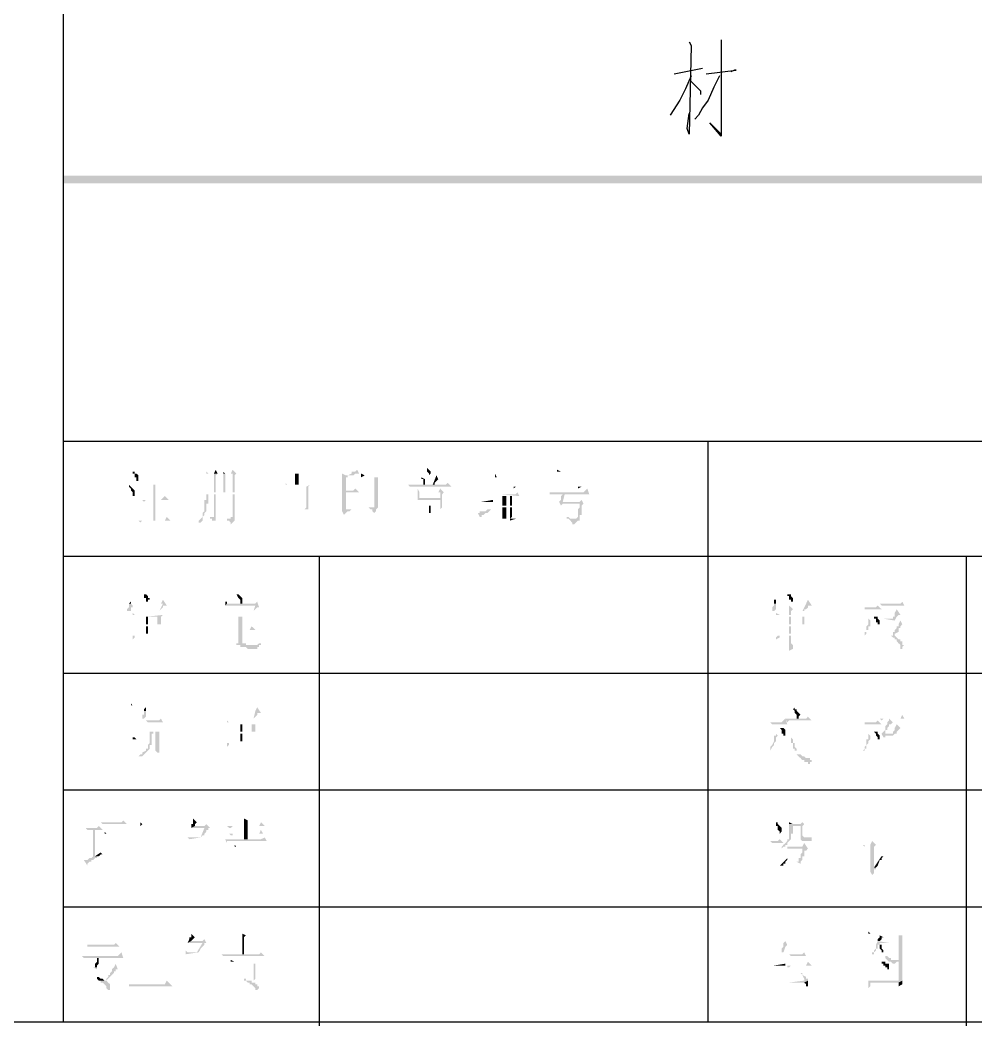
# Model space of a CAD drawing. Header units: millimetres. Extents: x -2210 to 6171, y -6737 to 5572.
# Drawn here: x 3429 to 4414, y -6737 to -5699 of the extents above; entities that cross this region are included whole.
import ezdxf

# ---------------------------------------------------------------- set-up
doc = ezdxf.new("R2010")
doc.units = ezdxf.units.MM
doc.layers.add('1', color=7, linetype='Continuous')

msp = doc.modelspace()

# ---------------------------------------------------------------- hatches: boundary and pattern name
h = msp.add_hatch(color=0)
h.dxf.hatch_style = 2
h.paths.add_polyline_path([(3472.8, -5859.8), (3472.8, -5867.6), (6171.2, -5859.8)])
h = msp.add_hatch(color=0)
h.dxf.hatch_style = 2
h.paths.add_polyline_path([(3472.8, -5867.6), (6171.2, -5859.8), (6171.2, -5867.6)])
h = msp.add_hatch(color=0)
h.dxf.hatch_style = 2
h.paths.add_polyline_path([(3544.7, -6165.2), (3544.7, -6167.2), (3546.7, -6167.2), (3546.7, -6169.1), (3546.7, -6171.1), (3548.6, -6171.1), (3548.6, -6173), (3548.6, -6174.9), (3550.6, -6174.9), (3550.6, -6173), (3550.6, -6171.1), (3550.6, -6169.1), (3548.6, -6167.2), (3546.7, -6167.2), (3546.7, -6165.2)])
h = msp.add_hatch(color=0)
h.dxf.hatch_style = 2
h.paths.add_polyline_path([(3620.6, -6165.2), (3620.6, -6167.2), (3628.4, -6167.2), (3628.4, -6186.6), (3630.3, -6186.6), (3630.3, -6169.1), (3632.3, -6167.2), (3622.6, -6167.2)])
h = msp.add_hatch(color=0)
h.dxf.hatch_style = 2
h.paths.add_polyline_path([(3630.3, -6163.3), (3628.4, -6167.2), (3622.6, -6167.2), (3632.3, -6167.2)])
h = msp.add_hatch(color=0)
h.dxf.hatch_style = 2
h.paths.add_polyline_path([(3636.2, -6163.3), (3638.1, -6165.2), (3638.1, -6167.2), (3640.1, -6167.2)])
h = msp.add_hatch(color=0)
h.dxf.hatch_style = 2
h.paths.add_polyline_path([(3647.8, -6163.3), (3645.9, -6167.2), (3640.1, -6167.2), (3638.1, -6167.2), (3638.1, -6186.6), (3640.1, -6186.6), (3640.1, -6167.2), (3647.8, -6167.2), (3651.7, -6167.2)])
h = msp.add_hatch(color=0)
h.dxf.hatch_style = 2
h.paths.add_polyline_path([(3776.3, -6163.3), (3774.3, -6165.2), (3772.4, -6165.2), (3770.4, -6165.2), (3770.4, -6167.2), (3766.5, -6169.1), (3764.6, -6169.1), (3768.5, -6169.1), (3770.4, -6169.1), (3772.4, -6169.1), (3774.3, -6167.2), (3776.3, -6167.2), (3778.2, -6167.2)])
h = msp.add_hatch(color=0)
h.dxf.hatch_style = 2
h.paths.add_polyline_path([(3848.2, -6161.3), (3848.2, -6165.2), (3850.2, -6167.2), (3850.2, -6169.1), (3852.1, -6167.2), (3852.1, -6165.2), (3850.2, -6163.3)])
h = msp.add_hatch(color=0)
h.dxf.hatch_style = 2
h.paths.add_polyline_path([(3982.5, -6163.3), (3982.5, -6165.2), (3986.4, -6165.2)])
h = msp.add_hatch(color=0)
h.dxf.hatch_style = 2
h.paths.add_polyline_path([(3651.7, -6167.2), (3647.8, -6167.2), (3647.8, -6186.6), (3649.8, -6186.6), (3649.8, -6169.1)])
h = msp.add_hatch(color=0)
h.dxf.hatch_style = 2
h.paths.add_polyline_path([(3715.9, -6167.2), (3712.1, -6167.2), (3712.1, -6178.8), (3704.3, -6178.8), (3715.9, -6178.8)])
h = msp.add_hatch(color=0)
h.dxf.hatch_style = 2
h.paths.add_polyline_path([(3760.7, -6167.2), (3760.7, -6204.1), (3760.7, -6206.1), (3762.6, -6210), (3764.6, -6208), (3766.5, -6206.1), (3768.5, -6206.1), (3770.4, -6204.1), (3764.6, -6204.1), (3764.6, -6186.6), (3778.2, -6186.6), (3764.6, -6184.7), (3764.6, -6171.1), (3766.5, -6171.1), (3766.5, -6169.1), (3768.5, -6169.1), (3764.6, -6169.1)])
h = msp.add_hatch(color=0)
h.dxf.hatch_style = 2
h.paths.add_polyline_path([(3780.1, -6167.2), (3780.1, -6171.1), (3784, -6169.1)])
h = msp.add_hatch(color=0)
h.dxf.hatch_style = 2
h.paths.add_polyline_path([(3797.7, -6171.1), (3793.8, -6171.1), (3793.8, -6202.2), (3787.9, -6202.2), (3789.9, -6204.1), (3791.8, -6204.1), (3791.8, -6206.1), (3793.8, -6208), (3795.7, -6206.1), (3795.7, -6204.1), (3797.7, -6202.2)])
h = msp.add_hatch(color=0)
h.dxf.hatch_style = 2
h.paths.add_polyline_path([(3842.4, -6169.1), (3842.4, -6171.1), (3842.4, -6173), (3844.3, -6173), (3844.3, -6174.9), (3844.3, -6176.9), (3844.3, -6178.8), (3846.3, -6178.8), (3846.3, -6176.9), (3846.3, -6174.9), (3846.3, -6173), (3842.4, -6171.1)])
h = msp.add_hatch(color=0)
h.dxf.hatch_style = 2
h.paths.add_polyline_path([(3858, -6169.1), (3854.1, -6178.8), (3856, -6178.8), (3856, -6176.9), (3858, -6174.9), (3859.9, -6173)])
h = msp.add_hatch(color=0)
h.dxf.hatch_style = 2
h.paths.add_polyline_path([(3918.3, -6167.2), (3918.3, -6171.1), (3920.2, -6171.1)])
h = msp.add_hatch(color=0)
h.dxf.hatch_style = 2
h.paths.add_polyline_path([(3540.8, -6178.8), (3540.8, -6180.8), (3542.8, -6182.7), (3542.8, -6184.7), (3544.7, -6186.6), (3544.7, -6188.6), (3544.7, -6190.5), (3546.7, -6190.5), (3546.7, -6188.6), (3546.7, -6186.6), (3546.7, -6184.7), (3544.7, -6182.7), (3542.8, -6180.8)])
h = msp.add_hatch(color=0)
h.dxf.hatch_style = 2
h.paths.add_polyline_path([(3566.1, -6194.4), (3568.1, -6194.4), (3568.1, -6178.8), (3566.1, -6178.8)])
h = msp.add_hatch(color=0)
h.dxf.hatch_style = 2
h.paths.add_polyline_path([(3702.3, -6176.9), (3702.3, -6178.8), (3715.9, -6178.8), (3704.3, -6178.8)])
h = msp.add_hatch(color=0)
h.dxf.hatch_style = 2
h.paths.add_polyline_path([(3727.6, -6178.8), (3723.7, -6180.8), (3723.7, -6202.2), (3721.8, -6204.1), (3725.7, -6204.1), (3725.7, -6180.8)])
h = msp.add_hatch(color=0)
h.dxf.hatch_style = 2
h.paths.add_polyline_path([(3774.3, -6182.7), (3772.4, -6184.7), (3764.6, -6184.7), (3778.2, -6186.6)])
h = msp.add_hatch(color=0)
h.dxf.hatch_style = 2
h.paths.add_polyline_path([(3869.6, -6176.9), (3867.7, -6178.8), (3828.8, -6178.8), (3830.7, -6180.8), (3873.5, -6180.8)])
h = msp.add_hatch(color=0)
h.dxf.hatch_style = 2
h.paths.add_polyline_path([(3838.5, -6182.7), (3838.5, -6184.7), (3838.5, -6186.6), (3861.9, -6186.6), (3861.9, -6192.5), (3840.5, -6192.5), (3863.8, -6194.4), (3863.8, -6188.6), (3865.7, -6186.6), (3840.5, -6186.6)])
h = msp.add_hatch(color=0)
h.dxf.hatch_style = 2
h.paths.add_polyline_path([(3861.9, -6182.7), (3859.9, -6186.6), (3840.5, -6186.6), (3865.7, -6186.6)])
h = msp.add_hatch(color=0)
h.dxf.hatch_style = 2
h.paths.add_polyline_path([(3939.7, -6180.8), (3937.7, -6180.8), (3937.7, -6182.7)])
h = msp.add_hatch(color=0)
h.dxf.hatch_style = 2
h.paths.add_polyline_path([(4013.6, -6182.7), (4009.7, -6186.6), (3974.7, -6186.6), (3974.7, -6188.6), (3976.6, -6188.6), (4015.6, -6188.6)])
h = msp.add_hatch(color=0)
h.dxf.hatch_style = 2
h.paths.add_polyline_path([(4007.8, -6180.8), (4003.9, -6180.8), (4003.9, -6182.7)])
h = msp.add_hatch(color=0)
h.dxf.hatch_style = 2
h.paths.add_polyline_path([(3577.8, -6190.5), (3573.9, -6194.4), (3554.5, -6194.4), (3556.4, -6196.4), (3558.4, -6194.4), (3581.7, -6194.4)])
h = msp.add_hatch(color=0)
h.dxf.hatch_style = 2
h.paths.add_polyline_path([(3566.1, -6215.8), (3568.1, -6215.8), (3568.1, -6194.4), (3566.1, -6194.4)])
h = msp.add_hatch(color=0)
h.dxf.hatch_style = 2
h.paths.add_polyline_path([(3620.6, -6188.6), (3620.6, -6194.4), (3618.7, -6194.4), (3618.7, -6200.2), (3618.7, -6204.1), (3618.7, -6206.1), (3616.7, -6208), (3616.7, -6210), (3616.7, -6211.9), (3612.8, -6215.8), (3612.8, -6217.8), (3612.8, -6219.7), (3612.8, -6217.8), (3614.8, -6217.8), (3616.7, -6215.8), (3616.7, -6211.9), (3618.7, -6210), (3618.7, -6208), (3620.6, -6206.1), (3620.6, -6204.1), (3620.6, -6202.2), (3620.6, -6198.3), (3622.6, -6198.3), (3622.6, -6190.5), (3622.6, -6188.6), (3628.4, -6188.6)])
h = msp.add_hatch(color=0)
h.dxf.hatch_style = 2
h.paths.add_polyline_path([(3649.8, -6188.6), (3620.6, -6188.6), (3647.8, -6188.6), (3647.8, -6211.9), (3645.9, -6211.9), (3645.9, -6213.9), (3640.1, -6213.9), (3642, -6213.9), (3642, -6215.8), (3644, -6215.8), (3645.9, -6217.8), (3645.9, -6219.7), (3647.8, -6217.8), (3649.8, -6215.8), (3649.8, -6213.9)])
h = msp.add_hatch(color=0)
h.dxf.hatch_style = 2
h.paths.add_polyline_path([(3628.4, -6188.6), (3628.4, -6210), (3628.4, -6211.9), (3622.6, -6211.9), (3624.5, -6211.9), (3624.5, -6213.9), (3626.4, -6213.9), (3626.4, -6215.8), (3628.4, -6215.8), (3628.4, -6217.8), (3628.4, -6215.8), (3630.3, -6215.8), (3630.3, -6213.9), (3630.3, -6188.6), (3647.8, -6188.6)])
h = msp.add_hatch(color=0)
h.dxf.hatch_style = 2
h.paths.add_polyline_path([(3838.5, -6186.6), (3838.5, -6194.4), (3861.9, -6194.4), (3861.9, -6200.2), (3840.5, -6200.2), (3863.8, -6200.2), (3863.8, -6194.4), (3840.5, -6192.5), (3840.5, -6186.6), (3861.9, -6186.6)])
h = msp.add_hatch(color=0)
h.dxf.hatch_style = 2
h.paths.add_polyline_path([(3916.3, -6194.4), (3904.7, -6196.4), (3914.4, -6196.4), (3916.3, -6196.4)])
h = msp.add_hatch(color=0)
h.dxf.hatch_style = 2
h.paths.add_polyline_path([(3941.6, -6186.6), (3939.7, -6188.6), (3924.1, -6188.6), (3943.6, -6190.5)])
h = msp.add_hatch(color=0)
h.dxf.hatch_style = 2
h.paths.add_polyline_path([(3926.1, -6190.5), (3926.1, -6200.2), (3924.1, -6200.2), (3930, -6200.2), (3930, -6190.5), (3933.8, -6190.5)])
h = msp.add_hatch(color=0)
h.dxf.hatch_style = 2
h.paths.add_polyline_path([(3933.8, -6190.5), (3933.8, -6200.2), (3935.8, -6200.2), (3935.8, -6190.5), (3939.7, -6190.5)])
h = msp.add_hatch(color=0)
h.dxf.hatch_style = 2
h.paths.add_polyline_path([(3990.3, -6188.6), (3988.3, -6188.6), (3986.4, -6190.5), (3986.4, -6192.5), (3986.4, -6194.4), (3984.4, -6196.4), (3986.4, -6200.2), (3988.3, -6198.3), (4009.7, -6198.3), (3988.3, -6196.4)])
h = msp.add_hatch(color=0)
h.dxf.hatch_style = 2
h.paths.add_polyline_path([(4007.8, -6194.4), (4005.8, -6196.4), (3988.3, -6196.4), (4009.7, -6198.3)])
h = msp.add_hatch(color=0)
h.dxf.hatch_style = 2
h.paths.add_polyline_path([(3787.9, -6202.2), (3793.8, -6202.2), (3789.9, -6202.2)])
h = msp.add_hatch(color=0)
h.dxf.hatch_style = 2
h.paths.add_polyline_path([(3850.2, -6200.2), (3850.2, -6208), (3852.1, -6208), (3852.1, -6200.2), (3861.9, -6200.2)])
h = msp.add_hatch(color=0)
h.dxf.hatch_style = 2
h.paths.add_polyline_path([(3863.8, -6200.2), (3850.2, -6200.2), (3861.9, -6200.2), (3861.9, -6204.1), (3863.8, -6202.2)])
h = msp.add_hatch(color=0)
h.dxf.hatch_style = 2
h.paths.add_polyline_path([(3916.3, -6204.1), (3914.4, -6204.1), (3912.4, -6204.1), (3910.5, -6204.1), (3908.6, -6206.1), (3906.6, -6206.1), (3904.7, -6206.1), (3902.7, -6206.1), (3902.7, -6208), (3900.8, -6208), (3902.7, -6211.9), (3904.7, -6211.9), (3904.7, -6210), (3906.6, -6210), (3908.6, -6208), (3910.5, -6208), (3914.4, -6204.1)])
h = msp.add_hatch(color=0)
h.dxf.hatch_style = 2
h.paths.add_polyline_path([(3926.1, -6202.2), (3926.1, -6213.9), (3930, -6213.9), (3930, -6202.2), (3933.8, -6202.2)])
h = msp.add_hatch(color=0)
h.dxf.hatch_style = 2
h.paths.add_polyline_path([(3933.8, -6202.2), (3933.8, -6213.9), (3935.8, -6211.9), (3935.8, -6202.2), (3939.7, -6202.2)])
h = msp.add_hatch(color=0)
h.dxf.hatch_style = 2
h.paths.add_polyline_path([(4009.7, -6198.3), (4005.8, -6198.3), (4005.8, -6202.2), (4003.9, -6204.1), (4003.9, -6206.1), (4003.9, -6208), (4003.9, -6210), (4003.9, -6211.9), (4001.9, -6213.9), (4000, -6213.9), (4005.8, -6213.9), (4005.8, -6211.9), (4005.8, -6210), (4007.8, -6210), (4007.8, -6206.1), (4007.8, -6204.1), (4007.8, -6202.2), (4007.8, -6200.2)])
h = msp.add_hatch(color=0)
h.dxf.hatch_style = 2
h.paths.add_polyline_path([(3579.8, -6211.9), (3577.8, -6215.8), (3550.6, -6215.8), (3552.5, -6217.8), (3554.5, -6215.8), (3583.6, -6215.8)])
h = msp.add_hatch(color=0)
h.dxf.hatch_style = 2
h.paths.add_polyline_path([(3622.6, -6211.9), (3628.4, -6211.9), (3626.4, -6211.9), (3624.5, -6211.9)])
h = msp.add_hatch(color=0)
h.dxf.hatch_style = 2
h.paths.add_polyline_path([(3640.1, -6213.9), (3644, -6213.9), (3642, -6213.9)])
h = msp.add_hatch(color=0)
h.dxf.hatch_style = 2
h.paths.add_polyline_path([(3933.8, -6213.9), (3933.8, -6215.8), (3939.7, -6213.9), (3935.8, -6213.9)])
h = msp.add_hatch(color=0)
h.dxf.hatch_style = 2
h.paths.add_polyline_path([(3992.2, -6211.9), (3992.2, -6213.9), (3994.2, -6213.9), (3996.1, -6215.8), (3998, -6217.8), (3998, -6219.7), (4000, -6219.7), (4001.9, -6217.8), (4003.9, -6215.8), (4005.8, -6215.8), (4005.8, -6213.9), (3998, -6213.9), (3996.1, -6213.9), (3994.2, -6211.9)])
h = msp.add_hatch(color=0)
h.dxf.hatch_style = 2
h.paths.add_polyline_path([(3575.9, -6297.5), (3573.9, -6301.4), (3542.8, -6301.4), (3540.8, -6301.4), (3575.9, -6301.4), (3572, -6309.2), (3573.9, -6307.2), (3575.9, -6305.3), (3575.9, -6303.4), (3577.8, -6303.4), (3579.8, -6303.4)])
h = msp.add_hatch(color=0)
h.dxf.hatch_style = 2
h.paths.add_polyline_path([(3542.8, -6297.5), (3542.8, -6299.5), (3540.8, -6301.4), (3542.8, -6301.4)])
h = msp.add_hatch(color=0)
h.dxf.hatch_style = 2
h.paths.add_polyline_path([(3556.4, -6291.7), (3556.4, -6293.6), (3556.4, -6295.6), (3558.4, -6295.6), (3558.4, -6297.5), (3558.4, -6299.5), (3560.3, -6299.5), (3560.3, -6297.5), (3562.2, -6297.5), (3562.2, -6295.6), (3560.3, -6295.6), (3560.3, -6293.6), (3558.4, -6291.7)])
h = msp.add_hatch(color=0)
h.dxf.hatch_style = 2
h.paths.add_polyline_path([(3673.1, -6299.5), (3671.2, -6301.4), (3642, -6301.4), (3640.1, -6303.4), (3671.2, -6303.4), (3669.3, -6309.2), (3669.3, -6311.1), (3669.3, -6309.2), (3671.2, -6307.2), (3673.1, -6305.3), (3675.1, -6305.3)])
h = msp.add_hatch(color=0)
h.dxf.hatch_style = 2
h.paths.add_polyline_path([(3642, -6299.5), (3640.1, -6299.5), (3640.1, -6301.4), (3640.1, -6303.4), (3642, -6301.4)])
h = msp.add_hatch(color=0)
h.dxf.hatch_style = 2
h.paths.add_polyline_path([(3651.7, -6291.7), (3653.7, -6295.6), (3655.6, -6297.5), (3655.6, -6299.5), (3655.6, -6301.4), (3657.6, -6301.4), (3657.6, -6299.5), (3657.6, -6297.5), (3657.6, -6295.6), (3655.6, -6293.6), (3653.7, -6291.7)])
h = msp.add_hatch(color=0)
h.dxf.hatch_style = 2
h.paths.add_polyline_path([(4241.2, -6297.5), (4239.3, -6301.4), (4208.2, -6301.4), (4206.2, -6301.4), (4239.3, -6301.4), (4235.4, -6309.2), (4237.3, -6309.2), (4237.3, -6307.2), (4239.3, -6307.2), (4241.2, -6305.3), (4241.2, -6303.4), (4243.2, -6303.4), (4245.1, -6303.4)])
h = msp.add_hatch(color=0)
h.dxf.hatch_style = 2
h.paths.add_polyline_path([(4208.2, -6297.5), (4206.2, -6297.5), (4206.2, -6299.5), (4206.2, -6301.4), (4208.2, -6301.4)])
h = msp.add_hatch(color=0)
h.dxf.hatch_style = 2
h.paths.add_polyline_path([(4219.8, -6291.7), (4219.8, -6293.6), (4221.8, -6293.6), (4221.8, -6295.6), (4221.8, -6297.5), (4223.7, -6297.5), (4223.7, -6299.5), (4225.7, -6299.5), (4225.7, -6297.5), (4225.7, -6295.6), (4223.7, -6293.6), (4223.7, -6291.7), (4221.8, -6291.7)])
h = msp.add_hatch(color=0)
h.dxf.hatch_style = 2
h.paths.add_polyline_path([(4338.5, -6299.5), (4336.6, -6301.4), (4315.2, -6301.4), (4317.1, -6303.4), (4319.1, -6303.4), (4340.5, -6303.4)])
h = msp.add_hatch(color=0)
h.dxf.hatch_style = 2
h.paths.add_polyline_path([(3540.8, -6301.4), (3540.8, -6303.4), (3540.8, -6305.3), (3538.9, -6307.2), (3538.9, -6309.2), (3540.8, -6309.2), (3542.8, -6309.2), (3542.8, -6307.2), (3542.8, -6305.3), (3544.7, -6305.3), (3544.7, -6303.4), (3542.8, -6301.4), (3575.9, -6301.4)])
h = msp.add_hatch(color=0)
h.dxf.hatch_style = 2
h.paths.add_polyline_path([(4206.2, -6301.4), (4206.2, -6303.4), (4204.3, -6305.3), (4204.3, -6307.2), (4204.3, -6309.2), (4206.2, -6309.2), (4208.2, -6307.2), (4208.2, -6301.4), (4239.3, -6301.4)])
h = msp.add_hatch(color=0)
h.dxf.hatch_style = 2
h.paths.add_polyline_path([(4221.8, -6303.4), (4221.8, -6305.3), (4221.8, -6307.2), (4221.8, -6313.1), (4212.1, -6313.1), (4223.7, -6313.1), (4223.7, -6309.2), (4225.7, -6307.2)])
h = msp.add_hatch(color=0)
h.dxf.hatch_style = 2
h.paths.add_polyline_path([(4313.2, -6303.4), (4311.3, -6305.3), (4299.6, -6305.3), (4299.6, -6307.2), (4301.5, -6307.2), (4317.1, -6307.2)])
h = msp.add_hatch(color=0)
h.dxf.hatch_style = 2
h.paths.add_polyline_path([(4332.7, -6307.2), (4330.7, -6311.1), (4330.7, -6315), (4328.8, -6315), (4328.8, -6317), (4319.1, -6317), (4330.7, -6318.9), (4332.7, -6315), (4334.6, -6313.1), (4336.6, -6313.1)])
h = msp.add_hatch(color=0)
h.dxf.hatch_style = 2
h.paths.add_polyline_path([(3544.7, -6311.1), (3544.7, -6313.1), (3560.3, -6313.1), (3546.7, -6313.1)])
h = msp.add_hatch(color=0)
h.dxf.hatch_style = 2
h.paths.add_polyline_path([(3575.9, -6313.1), (3558.4, -6315), (3570, -6315), (3570, -6322.8), (3546.7, -6322.8), (3573.9, -6322.8), (3573.9, -6315)])
h = msp.add_hatch(color=0)
h.dxf.hatch_style = 2
h.paths.add_polyline_path([(3558.4, -6315), (3558.4, -6322.8), (3560.3, -6322.8), (3560.3, -6315), (3570, -6315)])
h = msp.add_hatch(color=0)
h.dxf.hatch_style = 2
h.paths.add_polyline_path([(3657.6, -6315), (3653.7, -6315), (3653.7, -6342.3), (3651.7, -6342.3), (3651.7, -6344.2), (3665.4, -6344.2), (3661.5, -6344.2), (3661.5, -6342.3), (3657.6, -6342.3), (3657.6, -6328.6), (3671.2, -6328.6), (3657.6, -6328.6)])
h = msp.add_hatch(color=0)
h.dxf.hatch_style = 2
h.paths.add_polyline_path([(4208.2, -6311.1), (4208.2, -6313.1), (4223.7, -6313.1), (4212.1, -6313.1)])
h = msp.add_hatch(color=0)
h.dxf.hatch_style = 2
h.paths.add_polyline_path([(4239.3, -6315), (4221.8, -6315), (4235.4, -6315), (4235.4, -6322.8), (4212.1, -6322.8), (4237.3, -6322.8), (4237.3, -6315)])
h = msp.add_hatch(color=0)
h.dxf.hatch_style = 2
h.paths.add_polyline_path([(4221.8, -6315), (4221.8, -6322.8), (4223.7, -6322.8), (4223.7, -6315), (4235.4, -6315)])
h = msp.add_hatch(color=0)
h.dxf.hatch_style = 2
h.paths.add_polyline_path([(4303.5, -6317), (4303.5, -6318.9), (4303.5, -6320.9), (4303.5, -6322.8), (4301.5, -6324.8), (4301.5, -6326.7), (4301.5, -6328.6), (4301.5, -6330.6), (4299.6, -6330.6), (4299.6, -6332.5), (4299.6, -6334.5), (4297.7, -6334.5), (4299.6, -6334.5), (4301.5, -6332.5), (4301.5, -6330.6), (4301.5, -6328.6), (4303.5, -6328.6), (4303.5, -6326.7), (4303.5, -6324.8), (4305.4, -6324.8), (4305.4, -6322.8), (4305.4, -6320.9), (4305.4, -6318.9)])
h = msp.add_hatch(color=0)
h.dxf.hatch_style = 2
h.paths.add_polyline_path([(4311.3, -6315), (4309.3, -6315), (4309.3, -6317), (4311.3, -6317), (4311.3, -6320.9), (4313.2, -6320.9), (4313.2, -6322.8), (4315.2, -6322.8), (4315.2, -6320.9), (4315.2, -6318.9), (4313.2, -6317), (4313.2, -6315)])
h = msp.add_hatch(color=0)
h.dxf.hatch_style = 2
h.paths.add_polyline_path([(4336.6, -6318.9), (4334.6, -6322.8), (4334.6, -6324.8), (4332.7, -6324.8), (4332.7, -6326.7), (4330.7, -6328.6), (4330.7, -6330.6), (4328.8, -6330.6), (4328.8, -6332.5), (4328.8, -6334.5), (4326.8, -6334.5), (4328.8, -6336.4), (4330.7, -6336.4), (4330.7, -6338.4), (4332.7, -6338.4), (4332.7, -6340.3), (4334.6, -6342.3), (4336.6, -6344.2), (4336.6, -6346.2), (4336.6, -6348.1), (4338.5, -6348.1), (4338.5, -6346.2), (4340.5, -6344.2), (4338.5, -6344.2), (4338.5, -6342.3), (4338.5, -6340.3), (4336.6, -6340.3), (4336.6, -6338.4), (4334.6, -6338.4), (4332.7, -6336.4), (4330.7, -6334.5), (4330.7, -6332.5), (4334.6, -6330.6), (4334.6, -6328.6), (4334.6, -6326.7), (4336.6, -6326.7), (4336.6, -6324.8), (4338.5, -6322.8)])
h = msp.add_hatch(color=0)
h.dxf.hatch_style = 2
h.paths.add_polyline_path([(3558.4, -6324.8), (3558.4, -6332.5), (3560.3, -6332.5), (3560.3, -6324.8), (3570, -6324.8)])
h = msp.add_hatch(color=0)
h.dxf.hatch_style = 2
h.paths.add_polyline_path([(3667.3, -6324.8), (3665.4, -6328.6), (3657.6, -6328.6), (3671.2, -6328.6)])
h = msp.add_hatch(color=0)
h.dxf.hatch_style = 2
h.paths.add_polyline_path([(4221.8, -6324.8), (4221.8, -6332.5), (4223.7, -6332.5), (4223.7, -6324.8), (4235.4, -6324.8)])
h = msp.add_hatch(color=0)
h.dxf.hatch_style = 2
h.paths.add_polyline_path([(3544.7, -6334.5), (3544.7, -6338.4), (3546.7, -6336.4), (3546.7, -6334.5), (3558.4, -6334.5)])
h = msp.add_hatch(color=0)
h.dxf.hatch_style = 2
h.paths.add_polyline_path([(4210.1, -6334.5), (4208.2, -6336.4), (4208.2, -6338.4), (4212.1, -6336.4), (4212.1, -6334.5), (4221.8, -6334.5)])
h = msp.add_hatch(color=0)
h.dxf.hatch_style = 2
h.paths.add_polyline_path([(4221.8, -6334.5), (4221.8, -6346.2), (4221.8, -6350), (4225.7, -6348.1), (4225.7, -6344.2), (4223.7, -6342.3), (4223.7, -6334.5), (4235.4, -6334.5)])
h = msp.add_hatch(color=0)
h.dxf.hatch_style = 2
h.paths.add_polyline_path([(3677, -6342.3), (3675.1, -6342.3), (3673.1, -6344.2), (3651.7, -6344.2), (3653.7, -6344.2), (3655.6, -6344.2), (3655.6, -6346.2), (3657.6, -6346.2), (3659.5, -6346.2), (3661.5, -6346.2), (3663.4, -6348.1), (3667.3, -6348.1), (3673.1, -6348.1), (3673.1, -6346.2), (3675.1, -6346.2), (3675.1, -6344.2), (3677, -6344.2)])
h = msp.add_hatch(color=0)
h.dxf.hatch_style = 2
h.paths.add_polyline_path([(3542.8, -6404.5), (3542.8, -6406.5), (3544.7, -6406.5)])
h = msp.add_hatch(color=0)
h.dxf.hatch_style = 2
h.paths.add_polyline_path([(3556.4, -6412.3), (3556.4, -6414.2), (3556.4, -6416.2), (3554.5, -6416.2), (3554.5, -6418.1), (3554.5, -6420.1), (3556.4, -6420.1), (3558.4, -6418.1), (3558.4, -6416.2), (3558.4, -6412.3), (3575.9, -6412.3)])
h = msp.add_hatch(color=0)
h.dxf.hatch_style = 2
h.paths.add_polyline_path([(3558.4, -6408.4), (3556.4, -6410.4), (3556.4, -6412.3), (3568.1, -6412.3), (3558.4, -6412.3)])
h = msp.add_hatch(color=0)
h.dxf.hatch_style = 2
h.paths.add_polyline_path([(3673.1, -6408.4), (3671.2, -6412.3), (3640.1, -6412.3), (3638.1, -6412.3), (3671.2, -6412.3), (3669.3, -6420.1), (3671.2, -6418.1), (3673.1, -6416.2), (3673.1, -6414.2), (3675.1, -6414.2), (3677, -6414.2)])
h = msp.add_hatch(color=0)
h.dxf.hatch_style = 2
h.paths.add_polyline_path([(3640.1, -6408.4), (3640.1, -6412.3), (3638.1, -6412.3), (3640.1, -6412.3)])
h = msp.add_hatch(color=0)
h.dxf.hatch_style = 2
h.paths.add_polyline_path([(4227.6, -6408.4), (4225.7, -6410.4), (4227.6, -6412.3), (4227.6, -6414.2), (4229.6, -6416.2), (4229.6, -6420.1), (4231.5, -6420.1), (4231.5, -6418.1), (4233.5, -6416.2), (4231.5, -6414.2), (4229.6, -6412.3), (4229.6, -6410.4), (4227.6, -6410.4)])
h = msp.add_hatch(color=0)
h.dxf.hatch_style = 2
h.paths.add_polyline_path([(3573.9, -6420.1), (3572, -6422), (3558.4, -6422), (3560.3, -6424), (3562.2, -6424), (3575.9, -6424)])
h = msp.add_hatch(color=0)
h.dxf.hatch_style = 2
h.paths.add_polyline_path([(3642, -6422), (3642, -6424), (3657.6, -6424), (3644, -6424)])
h = msp.add_hatch(color=0)
h.dxf.hatch_style = 2
h.paths.add_polyline_path([(4217.9, -6420.1), (4214, -6424), (4202.3, -6424), (4204.3, -6425.9), (4206.2, -6425.9), (4219.8, -6425.9)])
h = msp.add_hatch(color=0)
h.dxf.hatch_style = 2
h.paths.add_polyline_path([(4241.2, -6418.1), (4239.3, -6420.1), (4217.9, -6420.1), (4219.8, -6424), (4221.8, -6422), (4245.1, -6422)])
h = msp.add_hatch(color=0)
h.dxf.hatch_style = 2
h.paths.add_polyline_path([(4313.2, -6422), (4311.3, -6424), (4299.6, -6424), (4299.6, -6425.9), (4301.5, -6425.9), (4317.1, -6425.9)])
h = msp.add_hatch(color=0)
h.dxf.hatch_style = 2
h.paths.add_polyline_path([(4338.5, -6416.2), (4336.6, -6420.1), (4315.2, -6420.1), (4317.1, -6422), (4319.1, -6420.1), (4340.5, -6420.1)])
h = msp.add_hatch(color=0)
h.dxf.hatch_style = 2
h.paths.add_polyline_path([(4324.9, -6420.1), (4324.9, -6422), (4322.9, -6424), (4322.9, -6425.9), (4321, -6427.9), (4321, -6429.8), (4321, -6431.8), (4317.1, -6435.7), (4319.1, -6439.5), (4321, -6439.5), (4321, -6437.6), (4322.9, -6437.6), (4324.9, -6437.6), (4326.8, -6437.6), (4328.8, -6437.6), (4330.7, -6435.7), (4319.1, -6435.7), (4321, -6435.7), (4321, -6433.7), (4321, -6431.8), (4322.9, -6431.8), (4322.9, -6429.8), (4324.9, -6427.9), (4324.9, -6425.9), (4326.8, -6425.9), (4328.8, -6424)])
h = msp.add_hatch(color=0)
h.dxf.hatch_style = 2
h.paths.add_polyline_path([(3562.2, -6433.7), (3562.2, -6435.7), (3562.2, -6437.6), (3562.2, -6441.5), (3562.2, -6443.4), (3562.2, -6445.4), (3560.3, -6447.3), (3560.3, -6449.3), (3560.3, -6451.2), (3558.4, -6451.2), (3558.4, -6453.2), (3554.5, -6455.1), (3554.5, -6457.1), (3552.5, -6457.1), (3550.6, -6459), (3552.5, -6459), (3554.5, -6459), (3556.4, -6457.1), (3558.4, -6455.1), (3560.3, -6453.2), (3562.2, -6451.2), (3562.2, -6449.3), (3562.2, -6447.3), (3564.2, -6447.3), (3564.2, -6445.4), (3564.2, -6441.5), (3564.2, -6435.7), (3566.1, -6435.7), (3566.1, -6433.7), (3568.1, -6433.7)])
h = msp.add_hatch(color=0)
h.dxf.hatch_style = 2
h.paths.add_polyline_path([(3572, -6433.7), (3562.2, -6433.7), (3568.1, -6433.7), (3568.1, -6453.2), (3570, -6455.1), (3573.9, -6455.1), (3572, -6455.1), (3572, -6453.2), (3572, -6451.2)])
h = msp.add_hatch(color=0)
h.dxf.hatch_style = 2
h.paths.add_polyline_path([(3671.2, -6425.9), (3655.6, -6425.9), (3667.3, -6425.9), (3667.3, -6433.7), (3644, -6433.7), (3671.2, -6433.7)])
h = msp.add_hatch(color=0)
h.dxf.hatch_style = 2
h.paths.add_polyline_path([(3655.6, -6425.9), (3655.6, -6433.7), (3657.6, -6433.7), (3657.6, -6425.9), (3667.3, -6425.9)])
h = msp.add_hatch(color=0)
h.dxf.hatch_style = 2
h.paths.add_polyline_path([(4214, -6429.8), (4212.1, -6429.8), (4214, -6431.8), (4214, -6433.7), (4214, -6435.7), (4215.9, -6435.7), (4215.9, -6437.6), (4217.9, -6437.6), (4217.9, -6433.7), (4217.9, -6431.8), (4215.9, -6429.8)])
h = msp.add_hatch(color=0)
h.dxf.hatch_style = 2
h.paths.add_polyline_path([(4311.3, -6433.7), (4309.3, -6433.7), (4311.3, -6435.7), (4311.3, -6437.6), (4313.2, -6439.5), (4313.2, -6441.5), (4315.2, -6441.5), (4315.2, -6439.5), (4315.2, -6437.6), (4313.2, -6435.7), (4313.2, -6433.7)])
h = msp.add_hatch(color=0)
h.dxf.hatch_style = 2
h.paths.add_polyline_path([(4332.7, -6425.9), (4330.7, -6429.8), (4330.7, -6431.8), (4328.8, -6433.7), (4328.8, -6435.7), (4319.1, -6435.7), (4330.7, -6435.7), (4332.7, -6435.7), (4332.7, -6433.7), (4334.6, -6431.8), (4336.6, -6429.8)])
h = msp.add_hatch(color=0)
h.dxf.hatch_style = 2
h.paths.add_polyline_path([(3544.7, -6439.5), (3544.7, -6441.5), (3550.6, -6441.5), (3548.6, -6441.5), (3546.7, -6439.5)])
h = msp.add_hatch(color=0)
h.dxf.hatch_style = 2
h.paths.add_polyline_path([(3642, -6445.4), (3642, -6449.3), (3644, -6447.3), (3644, -6445.4), (3655.6, -6445.4)])
h = msp.add_hatch(color=0)
h.dxf.hatch_style = 2
h.paths.add_polyline_path([(3655.6, -6435.7), (3655.6, -6443.4), (3657.6, -6443.4), (3657.6, -6435.7), (3667.3, -6435.7)])
h = msp.add_hatch(color=0)
h.dxf.hatch_style = 2
h.paths.add_polyline_path([(4208.2, -6435.7), (4208.2, -6437.6), (4206.2, -6437.6), (4206.2, -6439.5), (4206.2, -6441.5), (4206.2, -6443.4), (4204.3, -6447.3), (4202.3, -6449.3), (4202.3, -6451.2), (4202.3, -6453.2), (4204.3, -6449.3), (4206.2, -6447.3), (4206.2, -6445.4), (4208.2, -6443.4), (4208.2, -6441.5), (4208.2, -6439.5), (4210.1, -6437.6)])
h = msp.add_hatch(color=0)
h.dxf.hatch_style = 2
h.paths.add_polyline_path([(4223.7, -6437.6), (4223.7, -6439.5), (4223.7, -6441.5), (4223.7, -6443.4), (4223.7, -6445.4), (4225.7, -6445.4), (4225.7, -6447.3), (4225.7, -6449.3), (4225.7, -6451.2), (4227.6, -6451.2), (4227.6, -6453.2), (4229.6, -6453.2), (4229.6, -6451.2), (4227.6, -6449.3), (4227.6, -6447.3), (4227.6, -6445.4), (4225.7, -6445.4), (4225.7, -6443.4), (4225.7, -6441.5), (4223.7, -6439.5)])
h = msp.add_hatch(color=0)
h.dxf.hatch_style = 2
h.paths.add_polyline_path([(4303.5, -6435.7), (4303.5, -6437.6), (4303.5, -6439.5), (4303.5, -6441.5), (4301.5, -6441.5), (4301.5, -6443.4), (4301.5, -6445.4), (4301.5, -6447.3), (4299.6, -6449.3), (4299.6, -6451.2), (4297.7, -6453.2), (4299.6, -6453.2), (4299.6, -6451.2), (4301.5, -6451.2), (4301.5, -6449.3), (4301.5, -6447.3), (4303.5, -6445.4), (4303.5, -6443.4), (4305.4, -6441.5), (4305.4, -6439.5), (4305.4, -6437.6)])
h = msp.add_hatch(color=0)
h.dxf.hatch_style = 2
h.paths.add_polyline_path([(4233.5, -6457.1), (4229.6, -6457.1), (4231.5, -6459), (4233.5, -6460.9), (4235.4, -6462.9), (4237.3, -6462.9), (4237.3, -6464.8), (4239.3, -6464.8), (4241.2, -6464.8), (4241.2, -6466.8), (4243.2, -6466.8), (4243.2, -6464.8), (4245.1, -6464.8), (4245.1, -6462.9), (4247.1, -6462.9), (4245.1, -6462.9), (4243.2, -6462.9), (4243.2, -6460.9), (4241.2, -6460.9), (4239.3, -6460.9), (4237.3, -6459), (4235.4, -6459)])
h = msp.add_hatch(color=0)
h.dxf.hatch_style = 2
h.paths.add_polyline_path([(3535, -6525.1), (3533.1, -6527.1), (3511.7, -6527.1), (3513.6, -6529), (3515.6, -6529), (3538.9, -6529)])
h = msp.add_hatch(color=0)
h.dxf.hatch_style = 2
h.paths.add_polyline_path([(3552.5, -6527.1), (3552.5, -6531), (3554.5, -6529)])
h = msp.add_hatch(color=0)
h.dxf.hatch_style = 2
h.paths.add_polyline_path([(3607, -6523.2), (3607, -6525.1), (3607, -6527.1), (3607, -6529), (3605, -6529), (3605, -6532.9), (3608.9, -6531), (3608.9, -6529), (3610.9, -6527.1)])
h = msp.add_hatch(color=0)
h.dxf.hatch_style = 2
h.paths.add_polyline_path([(3677, -6527.1), (3675.1, -6531), (3642, -6531), (3644, -6532.9), (3645.9, -6532.9), (3647.8, -6531), (3680.9, -6531)])
h = msp.add_hatch(color=0)
h.dxf.hatch_style = 2
h.paths.add_polyline_path([(3659.5, -6523.2), (3659.5, -6531), (3663.4, -6531), (3663.4, -6527.1), (3663.4, -6525.1)])
h = msp.add_hatch(color=0)
h.dxf.hatch_style = 2
h.paths.add_polyline_path([(4208.2, -6527.1), (4208.2, -6529), (4208.2, -6531), (4210.1, -6531), (4210.1, -6532.9), (4210.1, -6534.9), (4212.1, -6536.8), (4212.1, -6538.8), (4214, -6536.8), (4214, -6532.9), (4212.1, -6531), (4210.1, -6529), (4210.1, -6527.1)])
h = msp.add_hatch(color=0)
h.dxf.hatch_style = 2
h.paths.add_polyline_path([(4235.4, -6527.1), (4233.5, -6529), (4225.7, -6529), (4221.8, -6529), (4221.8, -6536.8), (4221.8, -6538.8), (4221.8, -6540.7), (4221.8, -6542.7), (4221.8, -6544.6), (4219.8, -6544.6), (4219.8, -6546.5), (4217.9, -6548.5), (4215.9, -6550.4), (4214, -6552.4), (4214, -6554.3), (4215.9, -6552.4), (4217.9, -6552.4), (4217.9, -6550.4), (4219.8, -6550.4), (4219.8, -6548.5), (4221.8, -6546.5), (4223.7, -6544.6), (4223.7, -6542.7), (4223.7, -6538.8), (4225.7, -6538.8), (4225.7, -6531), (4233.5, -6531), (4237.3, -6529)])
h = msp.add_hatch(color=0)
h.dxf.hatch_style = 2
h.paths.add_polyline_path([(4221.8, -6527.1), (4221.8, -6529), (4225.7, -6529)])
h = msp.add_hatch(color=0)
h.dxf.hatch_style = 2
h.paths.add_polyline_path([(3505.8, -6534.9), (3503.9, -6534.9), (3503.9, -6562.1), (3501.9, -6564.1), (3500, -6564.1), (3498, -6566), (3496.1, -6566), (3494.2, -6566), (3498, -6571.8), (3498, -6569.9), (3500, -6567.9), (3501.9, -6567.9), (3501.9, -6566), (3503.9, -6566), (3505.8, -6564.1), (3507.8, -6564.1), (3507.8, -6562.1), (3505.8, -6562.1)])
h = msp.add_hatch(color=0)
h.dxf.hatch_style = 2
h.paths.add_polyline_path([(3509.7, -6531), (3507.8, -6532.9), (3496.1, -6532.9), (3498, -6534.9), (3513.6, -6534.9)])
h = msp.add_hatch(color=0)
h.dxf.hatch_style = 2
h.paths.add_polyline_path([(3515.6, -6536.8), (3515.6, -6538.8), (3517.5, -6538.8)])
h = msp.add_hatch(color=0)
h.dxf.hatch_style = 2
h.paths.add_polyline_path([(3620.6, -6529), (3618.7, -6531), (3608.9, -6531), (3605, -6532.9), (3618.7, -6532.9), (3614.8, -6542.7), (3605, -6542.7), (3614.8, -6542.7), (3616.7, -6540.7), (3618.7, -6540.7), (3618.7, -6538.8), (3620.6, -6536.8), (3620.6, -6534.9), (3622.6, -6534.9), (3622.6, -6532.9), (3624.5, -6532.9)])
h = msp.add_hatch(color=0)
h.dxf.hatch_style = 2
h.paths.add_polyline_path([(3677, -6534.9), (3675.1, -6538.8), (3644, -6538.8), (3645.9, -6540.7), (3647.8, -6540.7), (3647.8, -6538.8), (3679, -6538.8)])
h = msp.add_hatch(color=0)
h.dxf.hatch_style = 2
h.paths.add_polyline_path([(3659.5, -6538.8), (3663.4, -6538.8), (3663.4, -6531), (3659.5, -6531)])
h = msp.add_hatch(color=0)
h.dxf.hatch_style = 2
h.paths.add_polyline_path([(3659.5, -6544.6), (3663.4, -6544.6), (3663.4, -6538.8), (3659.5, -6538.8)])
h = msp.add_hatch(color=0)
h.dxf.hatch_style = 2
h.paths.add_polyline_path([(4237.3, -6529), (4233.5, -6531), (4233.5, -6544.6), (4235.4, -6546.5), (4243.2, -6546.5), (4245.1, -6546.5), (4245.1, -6544.6), (4245.1, -6542.7), (4237.3, -6542.7), (4235.4, -6540.7), (4235.4, -6531)])
h = msp.add_hatch(color=0)
h.dxf.hatch_style = 2
h.paths.add_polyline_path([(3601.2, -6542.7), (3603.1, -6544.6), (3614.8, -6542.7), (3605, -6542.7)])
h = msp.add_hatch(color=0)
h.dxf.hatch_style = 2
h.paths.add_polyline_path([(3680.9, -6542.7), (3677, -6544.6), (3640.1, -6544.6), (3642, -6548.5), (3642, -6546.5), (3644, -6546.5), (3682.9, -6546.5)])
h = msp.add_hatch(color=0)
h.dxf.hatch_style = 2
h.paths.add_polyline_path([(4212.1, -6544.6), (4210.1, -6546.5), (4202.3, -6546.5), (4204.3, -6548.5), (4210.1, -6548.5), (4215.9, -6548.5)])
h = msp.add_hatch(color=0)
h.dxf.hatch_style = 2
h.paths.add_polyline_path([(4237.3, -6548.5), (4235.4, -6552.4), (4219.8, -6552.4), (4235.4, -6554.3), (4235.4, -6556.3), (4235.4, -6558.2), (4233.5, -6560.2), (4233.5, -6562.1), (4233.5, -6564.1), (4231.5, -6564.1), (4231.5, -6566), (4231.5, -6567.9), (4229.6, -6567.9), (4233.5, -6569.9), (4233.5, -6567.9), (4235.4, -6566), (4235.4, -6564.1), (4235.4, -6562.1), (4237.3, -6562.1), (4237.3, -6560.2), (4237.3, -6558.2), (4237.3, -6556.3), (4239.3, -6556.3), (4241.2, -6554.3)])
h = msp.add_hatch(color=0)
h.dxf.hatch_style = 2
h.paths.add_polyline_path([(4243.2, -6542.7), (4241.2, -6542.7), (4239.3, -6542.7), (4245.1, -6542.7)])
h = msp.add_hatch(color=0)
h.dxf.hatch_style = 2
h.paths.add_polyline_path([(4307.4, -6546.5), (4305.4, -6550.4), (4297.7, -6550.4), (4299.6, -6552.4), (4299.6, -6550.4), (4305.4, -6550.4), (4311.3, -6550.4)])
h = msp.add_hatch(color=0)
h.dxf.hatch_style = 2
h.paths.add_polyline_path([(3511.7, -6558.2), (3505.8, -6562.1), (3507.8, -6562.1), (3509.7, -6562.1), (3511.7, -6560.2), (3513.6, -6560.2)])
h = msp.add_hatch(color=0)
h.dxf.hatch_style = 2
h.paths.add_polyline_path([(3649.8, -6550.4), (3649.8, -6552.4), (3651.7, -6552.4)])
h = msp.add_hatch(color=0)
h.dxf.hatch_style = 2
h.paths.add_polyline_path([(4219.8, -6552.4), (4219.8, -6554.3), (4221.8, -6554.3), (4235.4, -6554.3)])
h = msp.add_hatch(color=0)
h.dxf.hatch_style = 2
h.paths.add_polyline_path([(4311.3, -6550.4), (4305.4, -6550.4), (4305.4, -6575.7), (4305.4, -6577.7), (4307.4, -6581.6), (4309.3, -6579.6), (4309.3, -6577.7), (4309.3, -6575.7), (4311.3, -6575.7), (4311.3, -6573.8), (4309.3, -6573.8), (4309.3, -6552.4)])
h = msp.add_hatch(color=0)
h.dxf.hatch_style = 2
h.paths.add_polyline_path([(4219.8, -6564.1), (4212.1, -6571.8), (4215.9, -6571.8), (4215.9, -6569.9), (4217.9, -6569.9), (4217.9, -6567.9), (4219.8, -6566)])
h = msp.add_hatch(color=0)
h.dxf.hatch_style = 2
h.paths.add_polyline_path([(4317.1, -6562.1), (4309.3, -6573.8), (4311.3, -6573.8), (4313.2, -6571.8), (4315.2, -6566), (4317.1, -6566), (4317.1, -6564.1), (4319.1, -6562.1)])
h = msp.add_hatch(color=0)
h.dxf.hatch_style = 2
h.paths.add_polyline_path([(3605, -6641.9), (3605, -6643.8), (3605, -6645.8), (3603.1, -6645.8), (3603.1, -6647.7), (3601.2, -6651.6), (3605, -6649.7), (3607, -6647.7), (3608.9, -6645.8)])
h = msp.add_hatch(color=0)
h.dxf.hatch_style = 2
h.paths.add_polyline_path([(3657.6, -6641.9), (3657.6, -6649.7), (3659.5, -6649.7), (3659.5, -6645.8), (3661.5, -6643.8)])
h = msp.add_hatch(color=0)
h.dxf.hatch_style = 2
h.paths.add_polyline_path([(4303.5, -6639.9), (4303.5, -6641.9), (4305.4, -6641.9)])
h = msp.add_hatch(color=0)
h.dxf.hatch_style = 2
h.paths.add_polyline_path([(3527.2, -6651.6), (3525.3, -6653.5), (3498, -6653.5), (3498, -6655.5), (3500, -6655.5), (3501.9, -6655.5), (3531.1, -6655.5)])
h = msp.add_hatch(color=0)
h.dxf.hatch_style = 2
h.paths.add_polyline_path([(3618.7, -6647.7), (3616.7, -6649.7), (3605, -6649.7), (3601.2, -6651.6), (3616.7, -6651.6), (3610.9, -6661.3), (3601.2, -6661.3), (3612.8, -6661.3), (3614.8, -6657.4), (3616.7, -6655.5), (3618.7, -6653.5), (3618.7, -6651.6), (3620.6, -6651.6)])
h = msp.add_hatch(color=0)
h.dxf.hatch_style = 2
h.paths.add_polyline_path([(3657.6, -6657.4), (3659.5, -6657.4), (3659.5, -6649.7), (3657.6, -6649.7)])
h = msp.add_hatch(color=0)
h.dxf.hatch_style = 2
h.paths.add_polyline_path([(4217.9, -6649.7), (4215.9, -6651.6), (4215.9, -6653.5), (4215.9, -6655.5), (4214, -6657.4), (4214, -6659.4), (4214, -6661.3), (4204.3, -6661.3), (4215.9, -6661.3), (4217.9, -6655.5), (4219.8, -6653.5)])
h = msp.add_hatch(color=0)
h.dxf.hatch_style = 2
h.paths.add_polyline_path([(4338.5, -6643.8), (4334.6, -6643.8), (4334.6, -6690.5), (4305.4, -6690.5), (4303.5, -6690.5), (4303.5, -6698.3), (4305.4, -6696.4), (4305.4, -6692.5), (4334.6, -6692.5), (4338.5, -6690.5)])
h = msp.add_hatch(color=0)
h.dxf.hatch_style = 2
h.paths.add_polyline_path([(4313.2, -6649.7), (4311.3, -6653.5), (4311.3, -6655.5), (4311.3, -6657.4), (4309.3, -6659.4), (4309.3, -6661.3), (4307.4, -6661.3), (4307.4, -6663.3), (4309.3, -6663.3), (4309.3, -6661.3), (4311.3, -6659.4), (4311.3, -6657.4), (4313.2, -6657.4), (4313.2, -6655.5), (4313.2, -6653.5), (4315.2, -6653.5), (4315.2, -6651.6), (4324.9, -6651.6)])
h = msp.add_hatch(color=0)
h.dxf.hatch_style = 2
h.paths.add_polyline_path([(4315.2, -6643.8), (4315.2, -6645.8), (4313.2, -6647.7), (4313.2, -6649.7), (4315.2, -6649.7), (4317.1, -6647.7), (4317.1, -6645.8), (4319.1, -6645.8)])
h = msp.add_hatch(color=0)
h.dxf.hatch_style = 2
h.paths.add_polyline_path([(3533.1, -6661.3), (3529.2, -6665.2), (3492.2, -6665.2), (3494.2, -6667.2), (3496.1, -6667.2), (3535, -6667.2)])
h = msp.add_hatch(color=0)
h.dxf.hatch_style = 2
h.paths.add_polyline_path([(3599.2, -6659.4), (3599.2, -6663.3), (3612.8, -6661.3), (3601.2, -6661.3)])
h = msp.add_hatch(color=0)
h.dxf.hatch_style = 2
h.paths.add_polyline_path([(3677, -6661.3), (3675.1, -6663.3), (3636.2, -6663.3), (3638.1, -6665.2), (3640.1, -6665.2), (3680.9, -6665.2)])
h = msp.add_hatch(color=0)
h.dxf.hatch_style = 2
h.paths.add_polyline_path([(3657.6, -6663.3), (3659.5, -6663.3), (3659.5, -6657.4), (3657.6, -6657.4)])
h = msp.add_hatch(color=0)
h.dxf.hatch_style = 2
h.paths.add_polyline_path([(4237.3, -6661.3), (4235.4, -6663.3), (4221.8, -6663.3), (4223.7, -6665.2), (4225.7, -6665.2), (4239.3, -6665.2)])
h = msp.add_hatch(color=0)
h.dxf.hatch_style = 2
h.paths.add_polyline_path([(4315.2, -6653.5), (4315.2, -6655.5), (4315.2, -6657.4), (4317.1, -6659.4), (4317.1, -6661.3), (4319.1, -6661.3), (4319.1, -6659.4), (4317.1, -6657.4), (4317.1, -6655.5), (4317.1, -6653.5)])
h = msp.add_hatch(color=0)
h.dxf.hatch_style = 2
h.paths.add_polyline_path([(3527.2, -6673), (3525.3, -6676.9), (3503.9, -6676.9), (3525.3, -6676.9), (3523.3, -6678.8), (3523.3, -6680.8), (3521.4, -6682.7), (3521.4, -6684.7), (3519.4, -6684.7), (3519.4, -6686.6), (3517.5, -6688.6), (3517.5, -6690.5), (3511.7, -6690.5), (3511.7, -6692.5), (3513.6, -6692.5), (3515.6, -6694.4), (3517.5, -6696.4), (3517.5, -6698.3), (3519.4, -6700.2), (3521.4, -6700.2), (3521.4, -6698.3), (3521.4, -6696.4), (3521.4, -6694.4), (3519.4, -6692.5), (3517.5, -6690.5), (3519.4, -6688.6), (3521.4, -6686.6), (3523.3, -6684.7), (3525.3, -6682.7), (3525.3, -6680.8), (3527.2, -6680.8), (3527.2, -6678.8), (3529.2, -6678.8)])
h = msp.add_hatch(color=0)
h.dxf.hatch_style = 2
h.paths.add_polyline_path([(3509.7, -6667.2), (3507.8, -6667.2), (3507.8, -6669.1), (3507.8, -6671.1), (3505.8, -6673), (3505.8, -6676.9), (3507.8, -6676.9), (3507.8, -6674.9), (3509.7, -6673), (3509.7, -6671.1), (3509.7, -6669.1)])
h = msp.add_hatch(color=0)
h.dxf.hatch_style = 2
h.paths.add_polyline_path([(3645.9, -6669.1), (3645.9, -6671.1), (3649.8, -6671.1)])
h = msp.add_hatch(color=0)
h.dxf.hatch_style = 2
h.paths.add_polyline_path([(3673.1, -6673), (3669.3, -6673), (3669.3, -6690.5), (3671.2, -6688.6), (3671.2, -6684.7), (3671.2, -6673)])
h = msp.add_hatch(color=0)
h.dxf.hatch_style = 2
h.paths.add_polyline_path([(4217.9, -6673), (4206.2, -6674.9), (4215.9, -6674.9), (4217.9, -6674.9)])
h = msp.add_hatch(color=0)
h.dxf.hatch_style = 2
h.paths.add_polyline_path([(4241.2, -6671.1), (4239.3, -6674.9), (4219.8, -6674.9), (4219.8, -6676.9), (4221.8, -6676.9), (4223.7, -6674.9), (4245.1, -6674.9)])
h = msp.add_hatch(color=0)
h.dxf.hatch_style = 2
h.paths.add_polyline_path([(4317.1, -6671.1), (4317.1, -6673), (4319.1, -6673), (4319.1, -6674.9), (4321, -6674.9), (4321, -6676.9), (4322.9, -6676.9), (4322.9, -6678.8), (4324.9, -6678.8), (4324.9, -6676.9), (4324.9, -6674.9), (4324.9, -6673), (4322.9, -6673), (4321, -6673), (4321, -6671.1), (4319.1, -6671.1)])
h = msp.add_hatch(color=0)
h.dxf.hatch_style = 2
h.paths.add_polyline_path([(4322.9, -6665.2), (4319.1, -6665.2), (4321, -6665.2), (4321, -6667.2), (4322.9, -6669.1), (4324.9, -6671.1), (4326.8, -6671.1), (4328.8, -6673), (4330.7, -6673), (4330.7, -6674.9), (4330.7, -6673), (4332.7, -6671.1), (4334.6, -6671.1), (4334.6, -6669.1), (4330.7, -6669.1), (4328.8, -6669.1), (4326.8, -6669.1), (4326.8, -6667.2), (4324.9, -6667.2)])
h = msp.add_hatch(color=0)
h.dxf.hatch_style = 2
h.paths.add_polyline_path([(3503.9, -6676.9), (3507.8, -6678.8), (3507.8, -6676.9), (3525.3, -6676.9)])
h = msp.add_hatch(color=0)
h.dxf.hatch_style = 2
h.paths.add_polyline_path([(4233.5, -6682.7), (4235.4, -6684.7), (4237.3, -6688.6), (4237.3, -6690.5), (4221.8, -6692.5), (4237.3, -6692.5), (4241.2, -6690.5), (4241.2, -6688.6), (4239.3, -6688.6), (4239.3, -6686.6), (4235.4, -6684.7), (4235.4, -6682.7)])
h = msp.add_hatch(color=0)
h.dxf.hatch_style = 2
h.paths.add_polyline_path([(3505.8, -6686.6), (3507.8, -6686.6), (3507.8, -6688.6), (3509.7, -6690.5), (3511.7, -6690.5), (3517.5, -6690.5), (3515.6, -6690.5), (3513.6, -6688.6), (3511.7, -6688.6), (3509.7, -6686.6), (3507.8, -6686.6)])
h = msp.add_hatch(color=0)
h.dxf.hatch_style = 2
h.paths.add_polyline_path([(3579.8, -6690.5), (3577.8, -6694.4), (3540.8, -6694.4), (3540.8, -6696.4), (3542.8, -6696.4), (3585.6, -6696.4)])
h = msp.add_hatch(color=0)
h.dxf.hatch_style = 2
h.paths.add_polyline_path([(3659.5, -6688.6), (3659.5, -6690.5), (3661.5, -6690.5), (3663.4, -6692.5), (3665.4, -6692.5), (3665.4, -6694.4), (3667.3, -6694.4), (3669.3, -6696.4), (3671.2, -6698.3), (3671.2, -6700.2), (3673.1, -6700.2), (3675.1, -6698.3), (3675.1, -6696.4), (3673.1, -6696.4), (3673.1, -6694.4), (3671.2, -6694.4), (3671.2, -6692.5), (3669.3, -6692.5), (3667.3, -6692.5), (3667.3, -6690.5), (3665.4, -6690.5), (3663.4, -6690.5), (3661.5, -6690.5), (3661.5, -6688.6)])
h = msp.add_hatch(color=0)
h.dxf.hatch_style = 2
h.paths.add_polyline_path([(4241.2, -6690.5), (4237.3, -6692.5), (4239.3, -6694.4), (4239.3, -6696.4), (4241.2, -6696.4), (4241.2, -6694.4), (4241.2, -6692.5)])
h = msp.add_hatch(color=0)
h.dxf.hatch_style = 2
h.paths.add_polyline_path([(4338.5, -6690.5), (4334.6, -6692.5), (4334.6, -6696.4), (4338.5, -6694.4), (4338.5, -6692.5)])

# ---------------------------------------------------------------- linework, layer by layer
at = {"layer": '1', "color": 0, "lineweight": 25}
for points in [[(3472.8, -1721.6), (3472.8, -6684.7)], [(4118.7, -5721.6), (4120.6, -5725.5), (4118.7, -5817), (4116.7, -5811.1), (4118.7, -5795.6)], [(4151.7, -5719.7), (4151.7, -5725.5), (4151.7, -5811.1), (4151.7, -5817), (4151.7, -5818.9), (4140.1, -5805.3), (4151.7, -5817)], [(4103.1, -5754.7), (4132.3, -5748.9)], [(4120.6, -5756.7), (4114.8, -5770.3), (4108.9, -5782), (4099.2, -5797.5)], [(4149.8, -5756.7), (4144, -5768.3), (4138.1, -5782), (4132.3, -5789.7), (4128.4, -5797.5), (4124.5, -5801.4)], [(4136.2, -5754.7), (4167.3, -5750.8), (4165.4, -5750.8), (4161.5, -5752.8)], [(4120.6, -5762.5), (4130.3, -5772.2), (4130.3, -5776.1)], [(3472.8, -5863.7), (3472.8, -6733.3)], [(6171.2, -6134.1), (3472.8, -6134.1)], [(4138.1, -6733.3), (4138.1, -6134.1)], [(6171.2, -6252.8), (3472.8, -6252.8)], [(3737.3, -6737.2), (3737.3, -6252.8)], [(4404.7, -6737.2), (4404.7, -6252.8)], [(6171.2, -6373.4), (3472.8, -6373.4)], [(6171.2, -6494), (3472.8, -6494)], [(6171.2, -6614.6), (3472.8, -6614.6)], [(6171.2, -6733.3), (-2210.1, -6733.3)]]:
    msp.add_lwpolyline(points, dxfattribs=at)

doc.saveas('drawing.dxf')
